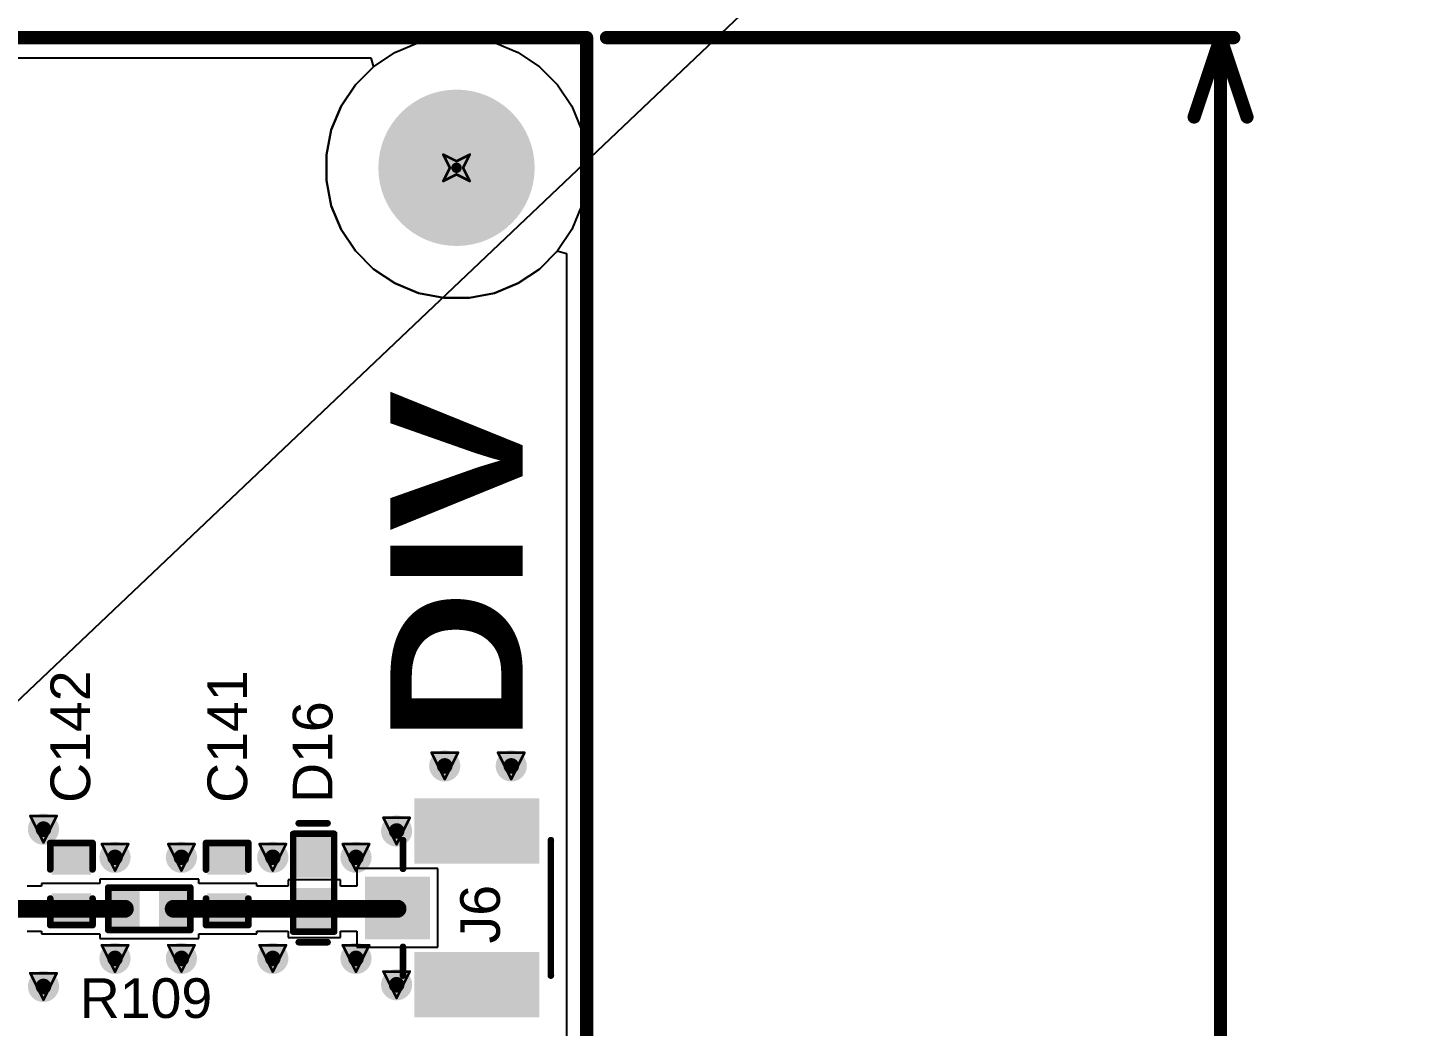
# Model space of a CAD drawing. Header units: inches. Extents: x 0 to 211, y 0 to 201.
# Drawn here: x 3.908 to 4.954, y 3.977 to 4.732 of the extents above; entities that cross this region are included whole.
import ezdxf

# ---------------------------------------------------------------- set-up
doc = ezdxf.new("R2010")
doc.units = ezdxf.units.IN
doc.header["$MEASUREMENT"] = 0
for name, color, linetype in [('Board Outline', 216, 'Continuous'), ('Bottom Layer', 5, 'Continuous'), ('Bottom Solder', 6, 'Continuous'), ('Dimension', 6, 'Continuous'), ('Drill Drawing', 1, 'Continuous'), ('Layer 1', 16, 'Continuous'), ('Layer 2', 76, 'Continuous'), ('Multi-Layer', 9, 'Continuous'), ('Pad Holes', 156, 'Continuous'), ('Top Layer', 1, 'Continuous'), ('Top Overlay', 2, 'Continuous'), ('Top Paste', 8, 'Continuous'), ('Top Solder', 216, 'Continuous'), ('Via Holes', 16, 'Continuous')]:
    doc.layers.add(name, color=color, linetype=linetype)
doc.styles.add('Arial', font='', dxfattribs={"height": 0.2})
doc.styles.add('Arial Black_Bold', font='', dxfattribs={"height": 0.2})
doc.styles.get('Arial').set_extended_font_data('Arial')
doc.styles.get('Arial Black_Bold').set_extended_font_data('Arial Black', bold=True)

# ---------------------------------------------------------------- blocks, each defined once
blk = doc.blocks.new('2_X1SON__1__60__22')
at = {"layer": 'Top Layer'}
for points in [[(-0.0315, 0.0098), (-0.0079, 0.0098), (-0.0079, -0.0098), (-0.0315, -0.0098)], [(0.0079, 0.0098), (0.0315, 0.0098), (0.0315, -0.0098), (0.0079, -0.0098)]]:
    blk.add_hatch(color=1, dxfattribs=at).paths.add_polyline_path(points)
at = {"layer": 'Top Paste'}
for points in [[(-0.0315, 0.0098), (-0.0079, 0.0098), (-0.0079, -0.0098), (-0.0315, -0.0098)], [(0.0079, 0.0098), (0.0315, 0.0098), (0.0315, -0.0098), (0.0079, -0.0098)]]:
    blk.add_hatch(color=8, dxfattribs=at).paths.add_polyline_path(points)
at = {"layer": 'Top Solder'}
for points in [[(-0.0355, 0.0138), (-0.0039, 0.0138), (-0.0039, -0.0138), (-0.0355, -0.0138)], [(0.0039, 0.0138), (0.0355, 0.0138), (0.0355, -0.0138), (0.0039, -0.0138)]]:
    blk.add_hatch(color=216, dxfattribs=at).paths.add_polyline_path(points)
at = {"layer": 'Top Overlay'}
for points in [[(-0.045, 0.0118, 0.005, 0.005, 0), (-0.045, -0.01, 0.005, 0.005, 0)], [(-0.037, 0.016, 0.005, 0.005, 0), (0.037, 0.016, 0.005, 0.005, 0)], [(-0.037, 0.016, 0.005, 0.005, 0), (-0.037, -0.015, 0.005, 0.005, 0)], [(0.037, 0.016, 0.005, 0.005, 0), (0.037, -0.015, 0.005, 0.005, 0)], [(0.045, 0.0118, 0.005, 0.005, 0), (0.045, -0.01, 0.005, 0.005, 0)], [(-0.037, -0.015, 0.005, 0.005, 0), (0.037, -0.015, 0.005, 0.005, 0)]]:
    blk.add_lwpolyline(points, format="xyseb", dxfattribs=at)
for points in [[(-0.0462, 0.0118, 0.0025, 0.0025, 1), (-0.0437, 0.0118, 0.0025, 0.0025, 1)], [(-0.0382, 0.016, 0.0025, 0.0025, 1), (-0.0357, 0.016, 0.0025, 0.0025, 1)], [(-0.0382, 0.016, 0.0025, 0.0025, 1), (-0.0357, 0.016, 0.0025, 0.0025, 1)], [(0.0357, 0.016, 0.0025, 0.0025, 1), (0.0382, 0.016, 0.0025, 0.0025, 1)], [(0.0357, 0.016, 0.0025, 0.0025, 1), (0.0382, 0.016, 0.0025, 0.0025, 1)], [(0.0437, 0.0118, 0.0025, 0.0025, 1), (0.0462, 0.0118, 0.0025, 0.0025, 1)], [(-0.0462, -0.01, 0.0025, 0.0025, 1), (-0.0437, -0.01, 0.0025, 0.0025, 1)], [(0.0437, -0.01, 0.0025, 0.0025, 1), (0.0462, -0.01, 0.0025, 0.0025, 1)], [(-0.0382, -0.015, 0.0025, 0.0025, 1), (-0.0357, -0.015, 0.0025, 0.0025, 1)], [(-0.0382, -0.015, 0.0025, 0.0025, 1), (-0.0357, -0.015, 0.0025, 0.0025, 1)], [(0.0357, -0.015, 0.0025, 0.0025, 1), (0.0382, -0.015, 0.0025, 0.0025, 1)], [(0.0357, -0.015, 0.0025, 0.0025, 1), (0.0382, -0.015, 0.0025, 0.0025, 1)]]:
    blk.add_lwpolyline(points, format="xyseb", close=True, dxfattribs=at)
blk = doc.blocks.new('EC21EFA_512_STD_54')
at = {"layer": 'Top Solder'}
blk.add_line((-0.2804, 0.3158), (197.0929, -207.7091), dxfattribs=at)
blk = doc.blocks.new('R___0402_95')
at = {"layer": 'Top Layer'}
for points in [[(-0.0275, -0.0125), (-0.0275, 0.0125), (-0.0095, 0.0125), (-0.0095, -0.0125)], [(0.0095, -0.0125), (0.0095, 0.0125), (0.0275, 0.0125), (0.0275, -0.0125)]]:
    blk.add_hatch(color=1, dxfattribs=at).paths.add_polyline_path(points)
at = {"layer": 'Top Paste'}
for points in [[(-0.0275, -0.0125), (-0.0275, 0.0125), (-0.0095, 0.0125), (-0.0095, -0.0125)], [(0.0095, -0.0125), (0.0095, 0.0125), (0.0275, 0.0125), (0.0275, -0.0125)]]:
    blk.add_hatch(color=8, dxfattribs=at).paths.add_polyline_path(points)
at = {"layer": 'Top Solder'}
for points in [[(-0.0297, -0.0147), (-0.0297, 0.0147), (-0.0073, 0.0147), (-0.0073, -0.0147)], [(0.0073, -0.0147), (0.0073, 0.0147), (0.0297, 0.0147), (0.0297, -0.0147)]]:
    blk.add_hatch(color=216, dxfattribs=at).paths.add_polyline_path(points)
at = {"layer": 'Top Overlay'}
for points in [[(-0.031, 0.016, 0.005, 0.005, 0), (-0.031, -0.016, 0.005, 0.005, 0)], [(0.031, 0.016, 0.005, 0.005, 0), (-0.031, 0.016, 0.005, 0.005, 0)], [(0.031, 0.016, 0.005, 0.005, 0), (0.031, -0.016, 0.005, 0.005, 0)], [(0.031, -0.016, 0.005, 0.005, 0), (-0.031, -0.016, 0.005, 0.005, 0)], [(0.032, -0.017, 0.000127, 0.000127, 0), (-0.032, -0.017, 0.000127, 0.000127, 0)]]:
    blk.add_lwpolyline(points, format="xyseb", dxfattribs=at)
for points in [[(-0.0323, 0.016, 0.0025, 0.0025, 1), (-0.0297, 0.016, 0.0025, 0.0025, 1)], [(-0.0323, 0.016, 0.0025, 0.0025, 1), (-0.0297, 0.016, 0.0025, 0.0025, 1)], [(0.0297, 0.016, 0.0025, 0.0025, 1), (0.0323, 0.016, 0.0025, 0.0025, 1)], [(0.0297, 0.016, 0.0025, 0.0025, 1), (0.0323, 0.016, 0.0025, 0.0025, 1)], [(-0.0323, -0.016, 0.0025, 0.0025, 1), (-0.0297, -0.016, 0.0025, 0.0025, 1)], [(-0.0323, -0.016, 0.0025, 0.0025, 1), (-0.0297, -0.016, 0.0025, 0.0025, 1)], [(-0.032, -0.017, 0.0000635, 0.0000635, 1), (-0.032, -0.017, 0.0000635, 0.0000635, 1)], [(0.0297, -0.016, 0.0025, 0.0025, 1), (0.0323, -0.016, 0.0025, 0.0025, 1)], [(0.0297, -0.016, 0.0025, 0.0025, 1), (0.0323, -0.016, 0.0025, 0.0025, 1)], [(0.032, -0.017, 0.0000635, 0.0000635, 1), (0.032, -0.017, 0.0000635, 0.0000635, 1)]]:
    blk.add_lwpolyline(points, format="xyseb", close=True, dxfattribs=at)
blk = doc.blocks.new('U_FL_R_SMT_10__226')
at = {"layer": 'Top Layer'}
for points in [[(0.0733, 0.0787), (0.0733, 0.0374), (-0.0133, 0.0374), (-0.0133, 0.0787)], [(-0.0507, 0.0197), (-0.0094, 0.0197), (-0.0094, -0.0197), (-0.0507, -0.0197)], [(0.0733, -0.0374), (0.0733, -0.0787), (-0.0133, -0.0787), (-0.0133, -0.0374)]]:
    blk.add_hatch(color=1, dxfattribs=at).paths.add_polyline_path(points)
at = {"layer": 'Top Paste'}
for points in [[(0.0733, 0.0787), (0.0733, 0.0374), (-0.0133, 0.0374), (-0.0133, 0.0787)], [(-0.0507, 0.0197), (-0.0094, 0.0197), (-0.0094, -0.0197), (-0.0507, -0.0197)], [(0.0733, -0.0374), (0.0733, -0.0787), (-0.0133, -0.0787), (-0.0133, -0.0374)]]:
    blk.add_hatch(color=8, dxfattribs=at).paths.add_polyline_path(points)
at = {"layer": 'Top Solder'}
for points in [[(0.0773, 0.0827), (0.0773, 0.0334), (-0.0173, 0.0334), (-0.0173, 0.0827)], [(-0.0547, 0.0237), (-0.0054, 0.0237), (-0.0054, -0.0237), (-0.0547, -0.0237)], [(0.0773, -0.0334), (0.0773, -0.0827), (-0.0173, -0.0827), (-0.0173, -0.0334)]]:
    blk.add_hatch(color=216, dxfattribs=at).paths.add_polyline_path(points)
at = {"layer": 'Top Overlay'}
for points in [[(-0.0259, 0.0295, 0.005, 0.005, 0), (-0.0259, 0.0512, 0.005, 0.005, 0)], [(0.0859, -0.0512, 0.005, 0.005, 0), (0.0859, 0.0512, 0.005, 0.005, 0)], [(-0.0259, -0.0512, 0.005, 0.005, 0), (-0.0259, -0.0295, 0.005, 0.005, 0)]]:
    blk.add_lwpolyline(points, format="xyseb", dxfattribs=at)
for points in [[(-0.0271, 0.0512, 0.0025, 0.0025, 1), (-0.0246, 0.0512, 0.0025, 0.0025, 1)], [(0.0847, 0.0512, 0.0025, 0.0025, 1), (0.0872, 0.0512, 0.0025, 0.0025, 1)], [(-0.0271, 0.0295, 0.0025, 0.0025, 1), (-0.0246, 0.0295, 0.0025, 0.0025, 1)], [(-0.0271, -0.0295, 0.0025, 0.0025, 1), (-0.0246, -0.0295, 0.0025, 0.0025, 1)], [(-0.0271, -0.0512, 0.0025, 0.0025, 1), (-0.0246, -0.0512, 0.0025, 0.0025, 1)], [(0.0847, -0.0512, 0.0025, 0.0025, 1), (0.0872, -0.0512, 0.0025, 0.0025, 1)]]:
    blk.add_lwpolyline(points, format="xyseb", close=True, dxfattribs=at)
blk = doc.blocks.new('C___0402_248')
at = {"layer": 'Top Layer'}
for points in [[(-0.0275, -0.0125), (-0.0275, 0.0125), (-0.0095, 0.0125), (-0.0095, -0.0125)], [(0.0095, -0.0125), (0.0095, 0.0125), (0.0275, 0.0125), (0.0275, -0.0125)]]:
    blk.add_hatch(color=1, dxfattribs=at).paths.add_polyline_path(points)
at = {"layer": 'Top Paste'}
for points in [[(-0.0275, -0.0125), (-0.0275, 0.0125), (-0.0095, 0.0125), (-0.0095, -0.0125)], [(0.0095, -0.0125), (0.0095, 0.0125), (0.0275, 0.0125), (0.0275, -0.0125)]]:
    blk.add_hatch(color=8, dxfattribs=at).paths.add_polyline_path(points)
at = {"layer": 'Top Solder'}
for points in [[(-0.0299, -0.0149), (-0.0299, 0.0149), (-0.0071, 0.0149), (-0.0071, -0.0149)], [(0.0071, -0.0149), (0.0071, 0.0149), (0.0299, 0.0149), (0.0299, -0.0149)]]:
    blk.add_hatch(color=216, dxfattribs=at).paths.add_polyline_path(points)
at = {"layer": 'Top Overlay'}
for points in [[(-0.031, 0.016, 0.005, 0.005, 0), (-0.011, 0.016, 0.005, 0.005, 0)], [(-0.031, -0.016, 0.005, 0.005, 0), (-0.031, 0.016, 0.005, 0.005, 0)], [(0.031, 0.016, 0.005, 0.005, 0), (0.011, 0.016, 0.005, 0.005, 0)], [(0.031, -0.016, 0.005, 0.005, 0), (0.031, 0.016, 0.005, 0.005, 0)], [(-0.011, -0.016, 0.005, 0.005, 0), (-0.031, -0.016, 0.005, 0.005, 0)], [(0.031, -0.016, 0.005, 0.005, 0), (0.011, -0.016, 0.005, 0.005, 0)]]:
    blk.add_lwpolyline(points, format="xyseb", dxfattribs=at)
for points in [[(-0.0323, 0.016, 0.0025, 0.0025, 1), (-0.0297, 0.016, 0.0025, 0.0025, 1)], [(-0.0323, 0.016, 0.0025, 0.0025, 1), (-0.0297, 0.016, 0.0025, 0.0025, 1)], [(-0.0123, 0.016, 0.0025, 0.0025, 1), (-0.0098, 0.016, 0.0025, 0.0025, 1)], [(0.0097, 0.016, 0.0025, 0.0025, 1), (0.0123, 0.016, 0.0025, 0.0025, 1)], [(0.0297, 0.016, 0.0025, 0.0025, 1), (0.0323, 0.016, 0.0025, 0.0025, 1)], [(0.0297, 0.016, 0.0025, 0.0025, 1), (0.0323, 0.016, 0.0025, 0.0025, 1)], [(-0.0323, -0.016, 0.0025, 0.0025, 1), (-0.0297, -0.016, 0.0025, 0.0025, 1)], [(-0.0323, -0.016, 0.0025, 0.0025, 1), (-0.0297, -0.016, 0.0025, 0.0025, 1)], [(-0.0123, -0.016, 0.0025, 0.0025, 1), (-0.0098, -0.016, 0.0025, 0.0025, 1)], [(0.0097, -0.016, 0.0025, 0.0025, 1), (0.0123, -0.016, 0.0025, 0.0025, 1)], [(0.0297, -0.016, 0.0025, 0.0025, 1), (0.0323, -0.016, 0.0025, 0.0025, 1)], [(0.0297, -0.016, 0.0025, 0.0025, 1), (0.0323, -0.016, 0.0025, 0.0025, 1)]]:
    blk.add_lwpolyline(points, format="xyseb", close=True, dxfattribs=at)
blk = doc.blocks.new('C___0402_249')
at = {"layer": 'Top Layer'}
for points in [[(-0.0275, -0.0125), (-0.0275, 0.0125), (-0.0095, 0.0125), (-0.0095, -0.0125)], [(0.0095, -0.0125), (0.0095, 0.0125), (0.0275, 0.0125), (0.0275, -0.0125)]]:
    blk.add_hatch(color=1, dxfattribs=at).paths.add_polyline_path(points)
at = {"layer": 'Top Paste'}
for points in [[(-0.0275, -0.0125), (-0.0275, 0.0125), (-0.0095, 0.0125), (-0.0095, -0.0125)], [(0.0095, -0.0125), (0.0095, 0.0125), (0.0275, 0.0125), (0.0275, -0.0125)]]:
    blk.add_hatch(color=8, dxfattribs=at).paths.add_polyline_path(points)
at = {"layer": 'Top Solder'}
for points in [[(-0.0299, -0.0149), (-0.0299, 0.0149), (-0.0071, 0.0149), (-0.0071, -0.0149)], [(0.0071, -0.0149), (0.0071, 0.0149), (0.0299, 0.0149), (0.0299, -0.0149)]]:
    blk.add_hatch(color=216, dxfattribs=at).paths.add_polyline_path(points)
at = {"layer": 'Top Overlay'}
for points in [[(-0.011, 0.016, 0.005, 0.005, 0), (-0.031, 0.016, 0.005, 0.005, 0)], [(-0.031, -0.016, 0.005, 0.005, 0), (-0.031, 0.016, 0.005, 0.005, 0)], [(0.031, 0.016, 0.005, 0.005, 0), (0.011, 0.016, 0.005, 0.005, 0)], [(0.031, -0.016, 0.005, 0.005, 0), (0.031, 0.016, 0.005, 0.005, 0)], [(-0.011, -0.016, 0.005, 0.005, 0), (-0.031, -0.016, 0.005, 0.005, 0)], [(0.031, -0.016, 0.005, 0.005, 0), (0.011, -0.016, 0.005, 0.005, 0)]]:
    blk.add_lwpolyline(points, format="xyseb", dxfattribs=at)
for points in [[(-0.0323, 0.016, 0.0025, 0.0025, 1), (-0.0297, 0.016, 0.0025, 0.0025, 1)], [(-0.0323, 0.016, 0.0025, 0.0025, 1), (-0.0297, 0.016, 0.0025, 0.0025, 1)], [(-0.0123, 0.016, 0.0025, 0.0025, 1), (-0.0097, 0.016, 0.0025, 0.0025, 1)], [(0.0097, 0.016, 0.0025, 0.0025, 1), (0.0123, 0.016, 0.0025, 0.0025, 1)], [(0.0297, 0.016, 0.0025, 0.0025, 1), (0.0323, 0.016, 0.0025, 0.0025, 1)], [(0.0297, 0.016, 0.0025, 0.0025, 1), (0.0323, 0.016, 0.0025, 0.0025, 1)], [(-0.0323, -0.016, 0.0025, 0.0025, 1), (-0.0297, -0.016, 0.0025, 0.0025, 1)], [(-0.0323, -0.016, 0.0025, 0.0025, 1), (-0.0297, -0.016, 0.0025, 0.0025, 1)], [(-0.0123, -0.016, 0.0025, 0.0025, 1), (-0.0097, -0.016, 0.0025, 0.0025, 1)], [(0.0097, -0.016, 0.0025, 0.0025, 1), (0.0123, -0.016, 0.0025, 0.0025, 1)], [(0.0297, -0.016, 0.0025, 0.0025, 1), (0.0323, -0.016, 0.0025, 0.0025, 1)], [(0.0297, -0.016, 0.0025, 0.0025, 1), (0.0323, -0.016, 0.0025, 0.0025, 1)]]:
    blk.add_lwpolyline(points, format="xyseb", close=True, dxfattribs=at)

msp = doc.modelspace()

# ---------------------------------------------------------------- hatches: boundary and pattern name
at = {"layer": 'Bottom Layer'}
h = msp.add_hatch(color=5, dxfattribs=at)
edge = h.paths.add_edge_path()
edge.add_arc((4.2234, 4.1739), 0.0118, 0, 360)
h = msp.add_hatch(color=5, dxfattribs=at)
edge = h.paths.add_edge_path()
edge.add_arc((4.2737, 4.1739), 0.0118, 0, 360)
h = msp.add_hatch(color=5, dxfattribs=at)
edge = h.paths.add_edge_path()
edge.add_arc((3.92, 4.1261), 0.0118, 0, 360)
h = msp.add_hatch(color=5, dxfattribs=at)
edge = h.paths.add_edge_path()
edge.add_arc((4.187, 4.1247), 0.0118, 0, 360)
h = msp.add_hatch(color=5, dxfattribs=at)
edge = h.paths.add_edge_path()
edge.add_arc((3.9741, 4.1048), 0.0118, 0, 360)
h = msp.add_hatch(color=5, dxfattribs=at)
edge = h.paths.add_edge_path()
edge.add_arc((4.0243, 4.1048), 0.0118, 0, 360)
h = msp.add_hatch(color=5, dxfattribs=at)
edge = h.paths.add_edge_path()
edge.add_arc((4.0934, 4.1048), 0.0118, 0, 360)
h = msp.add_hatch(color=5, dxfattribs=at)
edge = h.paths.add_edge_path()
edge.add_arc((4.1563, 4.1048), 0.0118, 0, 360)
h = msp.add_hatch(color=5, dxfattribs=at)
edge = h.paths.add_edge_path()
edge.add_arc((3.9741, 4.0284), 0.0118, 0, 360)
h = msp.add_hatch(color=5, dxfattribs=at)
edge = h.paths.add_edge_path()
edge.add_arc((4.0243, 4.0284), 0.0118, 0, 360)
h = msp.add_hatch(color=5, dxfattribs=at)
edge = h.paths.add_edge_path()
edge.add_arc((4.0934, 4.0284), 0.0118, 0, 360)
h = msp.add_hatch(color=5, dxfattribs=at)
edge = h.paths.add_edge_path()
edge.add_arc((4.1563, 4.0284), 0.0118, 0, 360)
h = msp.add_hatch(color=5, dxfattribs=at)
edge = h.paths.add_edge_path()
edge.add_arc((3.92, 4.0072), 0.0118, 0, 360)
h = msp.add_hatch(color=5, dxfattribs=at)
edge = h.paths.add_edge_path()
edge.add_arc((4.187, 4.0085), 0.0118, 0, 360)
at = {"layer": 'Bottom Solder'}
h = msp.add_hatch(color=6, dxfattribs=at)
edge = h.paths.add_edge_path()
edge.add_arc((4.2323, 4.626), 0.004, 0, 360)
at = {"layer": 'Layer 1'}
h = msp.add_hatch(color=16, dxfattribs=at)
edge = h.paths.add_edge_path()
edge.add_arc((4.2234, 4.1739), 0.0118, 0, 360)
h = msp.add_hatch(color=16, dxfattribs=at)
edge = h.paths.add_edge_path()
edge.add_arc((4.2737, 4.1739), 0.0118, 0, 360)
h = msp.add_hatch(color=16, dxfattribs=at)
edge = h.paths.add_edge_path()
edge.add_arc((3.92, 4.1261), 0.0118, 0, 360)
h = msp.add_hatch(color=16, dxfattribs=at)
edge = h.paths.add_edge_path()
edge.add_arc((4.187, 4.1247), 0.0118, 0, 360)
h = msp.add_hatch(color=16, dxfattribs=at)
edge = h.paths.add_edge_path()
edge.add_arc((3.9741, 4.1048), 0.0118, 0, 360)
h = msp.add_hatch(color=16, dxfattribs=at)
edge = h.paths.add_edge_path()
edge.add_arc((4.0243, 4.1048), 0.0118, 0, 360)
h = msp.add_hatch(color=16, dxfattribs=at)
edge = h.paths.add_edge_path()
edge.add_arc((4.0934, 4.1048), 0.0118, 0, 360)
h = msp.add_hatch(color=16, dxfattribs=at)
edge = h.paths.add_edge_path()
edge.add_arc((4.1563, 4.1048), 0.0118, 0, 360)
h = msp.add_hatch(color=16, dxfattribs=at)
edge = h.paths.add_edge_path()
edge.add_arc((3.9741, 4.0284), 0.0118, 0, 360)
h = msp.add_hatch(color=16, dxfattribs=at)
edge = h.paths.add_edge_path()
edge.add_arc((4.0243, 4.0284), 0.0118, 0, 360)
h = msp.add_hatch(color=16, dxfattribs=at)
edge = h.paths.add_edge_path()
edge.add_arc((4.0934, 4.0284), 0.0118, 0, 360)
h = msp.add_hatch(color=16, dxfattribs=at)
edge = h.paths.add_edge_path()
edge.add_arc((4.1563, 4.0284), 0.0118, 0, 360)
h = msp.add_hatch(color=16, dxfattribs=at)
edge = h.paths.add_edge_path()
edge.add_arc((3.92, 4.0072), 0.0118, 0, 360)
h = msp.add_hatch(color=16, dxfattribs=at)
edge = h.paths.add_edge_path()
edge.add_arc((4.187, 4.0085), 0.0118, 0, 360)
at = {"layer": 'Layer 2'}
h = msp.add_hatch(color=76, dxfattribs=at)
edge = h.paths.add_edge_path()
edge.add_arc((4.2234, 4.1739), 0.0118, 0, 360)
h = msp.add_hatch(color=76, dxfattribs=at)
edge = h.paths.add_edge_path()
edge.add_arc((4.2737, 4.1739), 0.0118, 0, 360)
h = msp.add_hatch(color=76, dxfattribs=at)
edge = h.paths.add_edge_path()
edge.add_arc((3.92, 4.1261), 0.0118, 0, 360)
h = msp.add_hatch(color=76, dxfattribs=at)
edge = h.paths.add_edge_path()
edge.add_arc((4.187, 4.1247), 0.0118, 0, 360)
h = msp.add_hatch(color=76, dxfattribs=at)
edge = h.paths.add_edge_path()
edge.add_arc((3.9741, 4.1048), 0.0118, 0, 360)
h = msp.add_hatch(color=76, dxfattribs=at)
edge = h.paths.add_edge_path()
edge.add_arc((4.0243, 4.1048), 0.0118, 0, 360)
h = msp.add_hatch(color=76, dxfattribs=at)
edge = h.paths.add_edge_path()
edge.add_arc((4.0934, 4.1048), 0.0118, 0, 360)
h = msp.add_hatch(color=76, dxfattribs=at)
edge = h.paths.add_edge_path()
edge.add_arc((4.1563, 4.1048), 0.0118, 0, 360)
h = msp.add_hatch(color=76, dxfattribs=at)
edge = h.paths.add_edge_path()
edge.add_arc((3.9741, 4.0284), 0.0118, 0, 360)
h = msp.add_hatch(color=76, dxfattribs=at)
edge = h.paths.add_edge_path()
edge.add_arc((4.0243, 4.0284), 0.0118, 0, 360)
h = msp.add_hatch(color=76, dxfattribs=at)
edge = h.paths.add_edge_path()
edge.add_arc((4.0934, 4.0284), 0.0118, 0, 360)
h = msp.add_hatch(color=76, dxfattribs=at)
edge = h.paths.add_edge_path()
edge.add_arc((4.1563, 4.0284), 0.0118, 0, 360)
h = msp.add_hatch(color=76, dxfattribs=at)
edge = h.paths.add_edge_path()
edge.add_arc((3.92, 4.0072), 0.0118, 0, 360)
h = msp.add_hatch(color=76, dxfattribs=at)
edge = h.paths.add_edge_path()
edge.add_arc((4.187, 4.0085), 0.0118, 0, 360)
at = {"layer": 'Pad Holes'}
h = msp.add_hatch(color=7, dxfattribs=at)
edge = h.paths.add_edge_path()
edge.add_arc((4.2323, 4.626), 0.0591, 0, 360)
at = {"layer": 'Top Layer'}
h = msp.add_hatch(color=1, dxfattribs=at)
edge = h.paths.add_edge_path()
edge.add_arc((4.2234, 4.1739), 0.0118, 0, 360)
h = msp.add_hatch(color=1, dxfattribs=at)
edge = h.paths.add_edge_path()
edge.add_arc((4.2737, 4.1739), 0.0118, 0, 360)
h = msp.add_hatch(color=1, dxfattribs=at)
edge = h.paths.add_edge_path()
edge.add_arc((3.92, 4.1261), 0.0118, 0, 360)
h = msp.add_hatch(color=1, dxfattribs=at)
edge = h.paths.add_edge_path()
edge.add_arc((4.187, 4.1247), 0.0118, 0, 360)
h = msp.add_hatch(color=1, dxfattribs=at)
edge = h.paths.add_edge_path()
edge.add_arc((3.9741, 4.1048), 0.0118, 0, 360)
h = msp.add_hatch(color=1, dxfattribs=at)
edge = h.paths.add_edge_path()
edge.add_arc((4.0243, 4.1048), 0.0118, 0, 360)
h = msp.add_hatch(color=1, dxfattribs=at)
edge = h.paths.add_edge_path()
edge.add_arc((4.0934, 4.1048), 0.0118, 0, 360)
h = msp.add_hatch(color=1, dxfattribs=at)
edge = h.paths.add_edge_path()
edge.add_arc((4.1563, 4.1048), 0.0118, 0, 360)
h = msp.add_hatch(color=1, dxfattribs=at)
edge = h.paths.add_edge_path()
edge.add_arc((3.9741, 4.0284), 0.0118, 0, 360)
h = msp.add_hatch(color=1, dxfattribs=at)
edge = h.paths.add_edge_path()
edge.add_arc((4.0243, 4.0284), 0.0118, 0, 360)
h = msp.add_hatch(color=1, dxfattribs=at)
edge = h.paths.add_edge_path()
edge.add_arc((4.0934, 4.0284), 0.0118, 0, 360)
h = msp.add_hatch(color=1, dxfattribs=at)
edge = h.paths.add_edge_path()
edge.add_arc((4.1563, 4.0284), 0.0118, 0, 360)
h = msp.add_hatch(color=1, dxfattribs=at)
edge = h.paths.add_edge_path()
edge.add_arc((3.92, 4.0072), 0.0118, 0, 360)
h = msp.add_hatch(color=1, dxfattribs=at)
edge = h.paths.add_edge_path()
edge.add_arc((4.187, 4.0085), 0.0118, 0, 360)
at = {"layer": 'Top Solder'}
h = msp.add_hatch(color=216, dxfattribs=at)
edge = h.paths.add_edge_path()
edge.add_arc((4.2323, 4.626), 0.004, 0, 360)
at = {"layer": 'Via Holes'}
h = msp.add_hatch(color=7, dxfattribs=at)
edge = h.paths.add_edge_path()
edge.add_arc((4.2234, 4.1739), 0.00591, 0, 360)
h = msp.add_hatch(color=7, dxfattribs=at)
edge = h.paths.add_edge_path()
edge.add_arc((4.2737, 4.1739), 0.00591, 0, 360)
h = msp.add_hatch(color=7, dxfattribs=at)
edge = h.paths.add_edge_path()
edge.add_arc((3.92, 4.1261), 0.00591, 0, 360)
h = msp.add_hatch(color=7, dxfattribs=at)
edge = h.paths.add_edge_path()
edge.add_arc((4.187, 4.1247), 0.00591, 0, 360)
h = msp.add_hatch(color=7, dxfattribs=at)
edge = h.paths.add_edge_path()
edge.add_arc((3.9741, 4.1048), 0.00591, 0, 360)
h = msp.add_hatch(color=7, dxfattribs=at)
edge = h.paths.add_edge_path()
edge.add_arc((4.0243, 4.1048), 0.00591, 0, 360)
h = msp.add_hatch(color=7, dxfattribs=at)
edge = h.paths.add_edge_path()
edge.add_arc((4.0934, 4.1048), 0.00591, 0, 360)
h = msp.add_hatch(color=7, dxfattribs=at)
edge = h.paths.add_edge_path()
edge.add_arc((4.1563, 4.1048), 0.00591, 0, 360)
h = msp.add_hatch(color=7, dxfattribs=at)
edge = h.paths.add_edge_path()
edge.add_arc((3.9741, 4.0284), 0.00591, 0, 360)
h = msp.add_hatch(color=7, dxfattribs=at)
edge = h.paths.add_edge_path()
edge.add_arc((4.0243, 4.0284), 0.00591, 0, 360)
h = msp.add_hatch(color=7, dxfattribs=at)
edge = h.paths.add_edge_path()
edge.add_arc((4.0934, 4.0284), 0.00591, 0, 360)
h = msp.add_hatch(color=7, dxfattribs=at)
edge = h.paths.add_edge_path()
edge.add_arc((4.1563, 4.0284), 0.00591, 0, 360)
h = msp.add_hatch(color=7, dxfattribs=at)
edge = h.paths.add_edge_path()
edge.add_arc((3.92, 4.0072), 0.00591, 0, 360)
h = msp.add_hatch(color=7, dxfattribs=at)
edge = h.paths.add_edge_path()
edge.add_arc((4.187, 4.0085), 0.00591, 0, 360)

# ---------------------------------------------------------------- linework, layer by layer
at = {"layer": 'Board Outline'}
for points in [[(0, 4.7244, 0.01, 0.01, 0), (4.3307, 4.7244, 0.01, 0.01, 0)], [(4.3307, 0, 0.01, 0.01, 0), (4.3307, 4.7244, 0.01, 0.01, 0)]]:
    msp.add_lwpolyline(points, format="xyseb", dxfattribs=at)
msp.add_lwpolyline([(4.3282, 4.7244, 0.005, 0.005, 1), (4.3332, 4.7244, 0.005, 0.005, 1)], format="xyseb", close=True, dxfattribs=at)
msp.add_lwpolyline([(4.3282, 4.7244, 0.005, 0.005, 1), (4.3332, 4.7244, 0.005, 0.005, 1)], format="xyseb", close=True, dxfattribs=at)
at = {"layer": 'Bottom Layer'}
for p, q in [((1.9468, 4.7091), (4.1675, 4.7091)), ((4.1675, 4.7091), (4.1691, 4.7039)), ((4.1692, 4.7021), (4.1558, 4.6887)), ((4.1691, 4.7039), (4.1692, 4.7021)), ((4.1558, 4.6887), (4.1451, 4.6726)), ((4.1451, 4.6726), (4.1376, 4.6547)), ((4.1376, 4.6547), (4.1339, 4.6357)), ((4.1339, 4.6357), (4.1339, 4.6163)), ((4.1339, 4.6163), (4.1376, 4.5973)), ((4.1376, 4.5973), (4.1451, 4.5794)), ((4.1451, 4.5794), (4.1558, 4.5632)), ((4.1558, 4.5632), (4.1695, 4.5495)), ((4.295, 4.5495), (4.3084, 4.5629)), ((4.3084, 4.5629), (4.3101, 4.5628)), ((4.3101, 4.5628), (4.3154, 4.5612)), ((4.3154, 4.5612), (4.3154, 0.1632)), ((4.1695, 4.5495), (4.1857, 4.5388)), ((4.2789, 4.5388), (4.295, 4.5495)), ((4.1857, 4.5388), (4.2036, 4.5313)), ((4.2036, 4.5313), (4.2226, 4.5276)), ((4.242, 4.5276), (4.261, 4.5313)), ((4.261, 4.5313), (4.2789, 4.5388)), ((4.2226, 4.5276), (4.242, 4.5276))]:
    msp.add_line(p, q, dxfattribs=at)
at = {"layer": 'Dimension'}
for points in [[(4.3457, 4.7244, 0.01, 0.01, 0), (4.82, 4.7244, 0.01, 0.01, 0)], [(4.79, 4.6644, 0.01, 0.01, 0), (4.81, 4.7244, 0.01, 0.01, 0)], [(4.81, 4.7244, 0.01, 0.01, 0), (4.83, 4.6644, 0.01, 0.01, 0)], [(4.81, 2.8021, 0.01, 0.01, 0), (4.81, 4.7244, 0.01, 0.01, 0)]]:
    msp.add_lwpolyline(points, format="xyseb", dxfattribs=at)
for points in [[(4.3432, 4.7244, 0.005, 0.005, 1), (4.3482, 4.7244, 0.005, 0.005, 1)], [(4.8075, 4.7244, 0.005, 0.005, 1), (4.8125, 4.7244, 0.005, 0.005, 1)], [(4.8075, 4.7244, 0.005, 0.005, 1), (4.8125, 4.7244, 0.005, 0.005, 1)], [(4.8075, 4.7244, 0.005, 0.005, 1), (4.8125, 4.7244, 0.005, 0.005, 1)], [(4.8175, 4.7244, 0.005, 0.005, 1), (4.8225, 4.7244, 0.005, 0.005, 1)], [(4.7875, 4.6644, 0.005, 0.005, 1), (4.7925, 4.6644, 0.005, 0.005, 1)], [(4.8275, 4.6644, 0.005, 0.005, 1), (4.8325, 4.6644, 0.005, 0.005, 1)]]:
    msp.add_lwpolyline(points, format="xyseb", close=True, dxfattribs=at)
at = {"layer": 'Drill Drawing'}
for points in [[(4.2223, 4.636, 0.002, 0.002, 0), (4.2323, 4.631, 0.002, 0.002, 0)], [(4.2223, 4.636, 0.002, 0.002, 0), (4.2273, 4.626, 0.002, 0.002, 0)], [(4.2323, 4.631, 0.002, 0.002, 0), (4.2423, 4.636, 0.002, 0.002, 0)], [(4.2373, 4.626, 0.002, 0.002, 0), (4.2423, 4.636, 0.002, 0.002, 0)], [(4.2223, 4.616, 0.002, 0.002, 0), (4.2273, 4.626, 0.002, 0.002, 0)], [(4.2373, 4.626, 0.002, 0.002, 0), (4.2423, 4.616, 0.002, 0.002, 0)], [(4.2223, 4.616, 0.002, 0.002, 0), (4.2323, 4.621, 0.002, 0.002, 0)], [(4.2323, 4.621, 0.002, 0.002, 0), (4.2423, 4.616, 0.002, 0.002, 0)], [(4.2134, 4.1839, 0.002, 0.002, 0), (4.2334, 4.1839, 0.002, 0.002, 0)], [(4.2134, 4.1839, 0.002, 0.002, 0), (4.2234, 4.1639, 0.002, 0.002, 0)], [(4.2234, 4.1639, 0.002, 0.002, 0), (4.2334, 4.1839, 0.002, 0.002, 0)], [(4.2637, 4.1839, 0.002, 0.002, 0), (4.2837, 4.1839, 0.002, 0.002, 0)], [(4.2637, 4.1839, 0.002, 0.002, 0), (4.2737, 4.1639, 0.002, 0.002, 0)], [(4.2737, 4.1639, 0.002, 0.002, 0), (4.2837, 4.1839, 0.002, 0.002, 0)], [(3.91, 4.1361, 0.002, 0.002, 0), (3.93, 4.1361, 0.002, 0.002, 0)], [(3.91, 4.1361, 0.002, 0.002, 0), (3.92, 4.1161, 0.002, 0.002, 0)], [(3.92, 4.1161, 0.002, 0.002, 0), (3.93, 4.1361, 0.002, 0.002, 0)], [(4.177, 4.1347, 0.002, 0.002, 0), (4.197, 4.1347, 0.002, 0.002, 0)], [(4.177, 4.1347, 0.002, 0.002, 0), (4.187, 4.1147, 0.002, 0.002, 0)], [(4.187, 4.1147, 0.002, 0.002, 0), (4.197, 4.1347, 0.002, 0.002, 0)], [(3.9641, 4.1148, 0.002, 0.002, 0), (3.9841, 4.1148, 0.002, 0.002, 0)], [(3.9641, 4.1148, 0.002, 0.002, 0), (3.9741, 4.0948, 0.002, 0.002, 0)], [(3.9741, 4.0948, 0.002, 0.002, 0), (3.9841, 4.1148, 0.002, 0.002, 0)], [(4.0143, 4.1148, 0.002, 0.002, 0), (4.0343, 4.1148, 0.002, 0.002, 0)], [(4.0143, 4.1148, 0.002, 0.002, 0), (4.0243, 4.0948, 0.002, 0.002, 0)], [(4.0243, 4.0948, 0.002, 0.002, 0), (4.0343, 4.1148, 0.002, 0.002, 0)], [(4.0834, 4.1148, 0.002, 0.002, 0), (4.1034, 4.1148, 0.002, 0.002, 0)], [(4.0834, 4.1148, 0.002, 0.002, 0), (4.0934, 4.0948, 0.002, 0.002, 0)], [(4.0934, 4.0948, 0.002, 0.002, 0), (4.1034, 4.1148, 0.002, 0.002, 0)], [(4.1463, 4.1148, 0.002, 0.002, 0), (4.1663, 4.1148, 0.002, 0.002, 0)], [(4.1463, 4.1148, 0.002, 0.002, 0), (4.1563, 4.0948, 0.002, 0.002, 0)], [(4.1563, 4.0948, 0.002, 0.002, 0), (4.1663, 4.1148, 0.002, 0.002, 0)], [(3.9641, 4.0384, 0.002, 0.002, 0), (3.9841, 4.0384, 0.002, 0.002, 0)], [(3.9641, 4.0384, 0.002, 0.002, 0), (3.9741, 4.0184, 0.002, 0.002, 0)], [(3.9741, 4.0184, 0.002, 0.002, 0), (3.9841, 4.0384, 0.002, 0.002, 0)], [(4.0143, 4.0384, 0.002, 0.002, 0), (4.0343, 4.0384, 0.002, 0.002, 0)], [(4.0143, 4.0384, 0.002, 0.002, 0), (4.0243, 4.0184, 0.002, 0.002, 0)], [(4.0243, 4.0184, 0.002, 0.002, 0), (4.0343, 4.0384, 0.002, 0.002, 0)], [(4.0834, 4.0384, 0.002, 0.002, 0), (4.1034, 4.0384, 0.002, 0.002, 0)], [(4.0834, 4.0384, 0.002, 0.002, 0), (4.0934, 4.0184, 0.002, 0.002, 0)], [(4.0934, 4.0184, 0.002, 0.002, 0), (4.1034, 4.0384, 0.002, 0.002, 0)], [(4.1463, 4.0384, 0.002, 0.002, 0), (4.1663, 4.0384, 0.002, 0.002, 0)], [(4.1463, 4.0384, 0.002, 0.002, 0), (4.1563, 4.0184, 0.002, 0.002, 0)], [(4.1563, 4.0184, 0.002, 0.002, 0), (4.1663, 4.0384, 0.002, 0.002, 0)], [(3.91, 4.0172, 0.002, 0.002, 0), (3.93, 4.0172, 0.002, 0.002, 0)], [(3.91, 4.0172, 0.002, 0.002, 0), (3.92, 3.9972, 0.002, 0.002, 0)], [(3.92, 3.9972, 0.002, 0.002, 0), (3.93, 4.0172, 0.002, 0.002, 0)], [(4.177, 4.0185, 0.002, 0.002, 0), (4.197, 4.0185, 0.002, 0.002, 0)], [(4.177, 4.0185, 0.002, 0.002, 0), (4.187, 3.9985, 0.002, 0.002, 0)], [(4.187, 3.9985, 0.002, 0.002, 0), (4.197, 4.0185, 0.002, 0.002, 0)]]:
    msp.add_lwpolyline(points, format="xyseb", dxfattribs=at)
for points in [[(4.2218, 4.636, 0.001, 0.001, 1), (4.2228, 4.636, 0.001, 0.001, 1)], [(4.2218, 4.636, 0.001, 0.001, 1), (4.2228, 4.636, 0.001, 0.001, 1)], [(4.2418, 4.636, 0.001, 0.001, 1), (4.2428, 4.636, 0.001, 0.001, 1)], [(4.2418, 4.636, 0.001, 0.001, 1), (4.2428, 4.636, 0.001, 0.001, 1)], [(4.2268, 4.626, 0.001, 0.001, 1), (4.2278, 4.626, 0.001, 0.001, 1)], [(4.2268, 4.626, 0.001, 0.001, 1), (4.2278, 4.626, 0.001, 0.001, 1)], [(4.2318, 4.631, 0.001, 0.001, 1), (4.2328, 4.631, 0.001, 0.001, 1)], [(4.2318, 4.631, 0.001, 0.001, 1), (4.2328, 4.631, 0.001, 0.001, 1)], [(4.2368, 4.626, 0.001, 0.001, 1), (4.2378, 4.626, 0.001, 0.001, 1)], [(4.2368, 4.626, 0.001, 0.001, 1), (4.2378, 4.626, 0.001, 0.001, 1)], [(4.2218, 4.616, 0.001, 0.001, 1), (4.2228, 4.616, 0.001, 0.001, 1)], [(4.2218, 4.616, 0.001, 0.001, 1), (4.2228, 4.616, 0.001, 0.001, 1)], [(4.2318, 4.621, 0.001, 0.001, 1), (4.2328, 4.621, 0.001, 0.001, 1)], [(4.2318, 4.621, 0.001, 0.001, 1), (4.2328, 4.621, 0.001, 0.001, 1)], [(4.2418, 4.616, 0.001, 0.001, 1), (4.2428, 4.616, 0.001, 0.001, 1)], [(4.2418, 4.616, 0.001, 0.001, 1), (4.2428, 4.616, 0.001, 0.001, 1)], [(4.2129, 4.1839, 0.001, 0.001, 1), (4.2139, 4.1839, 0.001, 0.001, 1)], [(4.2129, 4.1839, 0.001, 0.001, 1), (4.2139, 4.1839, 0.001, 0.001, 1)], [(4.2329, 4.1839, 0.001, 0.001, 1), (4.2339, 4.1839, 0.001, 0.001, 1)], [(4.2329, 4.1839, 0.001, 0.001, 1), (4.2339, 4.1839, 0.001, 0.001, 1)], [(4.2632, 4.1839, 0.001, 0.001, 1), (4.2642, 4.1839, 0.001, 0.001, 1)], [(4.2632, 4.1839, 0.001, 0.001, 1), (4.2642, 4.1839, 0.001, 0.001, 1)], [(4.2832, 4.1839, 0.001, 0.001, 1), (4.2842, 4.1839, 0.001, 0.001, 1)], [(4.2832, 4.1839, 0.001, 0.001, 1), (4.2842, 4.1839, 0.001, 0.001, 1)], [(4.2229, 4.1639, 0.001, 0.001, 1), (4.2239, 4.1639, 0.001, 0.001, 1)], [(4.2229, 4.1639, 0.001, 0.001, 1), (4.2239, 4.1639, 0.001, 0.001, 1)], [(4.2732, 4.1639, 0.001, 0.001, 1), (4.2742, 4.1639, 0.001, 0.001, 1)], [(4.2732, 4.1639, 0.001, 0.001, 1), (4.2742, 4.1639, 0.001, 0.001, 1)], [(3.9095, 4.1361, 0.001, 0.001, 1), (3.9105, 4.1361, 0.001, 0.001, 1)], [(3.9095, 4.1361, 0.001, 0.001, 1), (3.9105, 4.1361, 0.001, 0.001, 1)], [(3.9295, 4.1361, 0.001, 0.001, 1), (3.9305, 4.1361, 0.001, 0.001, 1)], [(3.9295, 4.1361, 0.001, 0.001, 1), (3.9305, 4.1361, 0.001, 0.001, 1)], [(4.1765, 4.1347, 0.001, 0.001, 1), (4.1775, 4.1347, 0.001, 0.001, 1)], [(4.1765, 4.1347, 0.001, 0.001, 1), (4.1775, 4.1347, 0.001, 0.001, 1)], [(4.1965, 4.1347, 0.001, 0.001, 1), (4.1975, 4.1347, 0.001, 0.001, 1)], [(4.1965, 4.1347, 0.001, 0.001, 1), (4.1975, 4.1347, 0.001, 0.001, 1)], [(3.9195, 4.1161, 0.001, 0.001, 1), (3.9205, 4.1161, 0.001, 0.001, 1)], [(3.9195, 4.1161, 0.001, 0.001, 1), (3.9205, 4.1161, 0.001, 0.001, 1)], [(3.9636, 4.1148, 0.001, 0.001, 1), (3.9646, 4.1148, 0.001, 0.001, 1)], [(3.9636, 4.1148, 0.001, 0.001, 1), (3.9646, 4.1148, 0.001, 0.001, 1)], [(3.9836, 4.1148, 0.001, 0.001, 1), (3.9846, 4.1148, 0.001, 0.001, 1)], [(3.9836, 4.1148, 0.001, 0.001, 1), (3.9846, 4.1148, 0.001, 0.001, 1)], [(4.0138, 4.1148, 0.001, 0.001, 1), (4.0148, 4.1148, 0.001, 0.001, 1)], [(4.0138, 4.1148, 0.001, 0.001, 1), (4.0148, 4.1148, 0.001, 0.001, 1)], [(4.0338, 4.1148, 0.001, 0.001, 1), (4.0348, 4.1148, 0.001, 0.001, 1)], [(4.0338, 4.1148, 0.001, 0.001, 1), (4.0348, 4.1148, 0.001, 0.001, 1)], [(4.0829, 4.1148, 0.001, 0.001, 1), (4.0839, 4.1148, 0.001, 0.001, 1)], [(4.0829, 4.1148, 0.001, 0.001, 1), (4.0839, 4.1148, 0.001, 0.001, 1)], [(4.1029, 4.1148, 0.001, 0.001, 1), (4.1039, 4.1148, 0.001, 0.001, 1)], [(4.1029, 4.1148, 0.001, 0.001, 1), (4.1039, 4.1148, 0.001, 0.001, 1)], [(4.1458, 4.1148, 0.001, 0.001, 1), (4.1468, 4.1148, 0.001, 0.001, 1)], [(4.1458, 4.1148, 0.001, 0.001, 1), (4.1468, 4.1148, 0.001, 0.001, 1)], [(4.1658, 4.1148, 0.001, 0.001, 1), (4.1668, 4.1148, 0.001, 0.001, 1)], [(4.1658, 4.1148, 0.001, 0.001, 1), (4.1668, 4.1148, 0.001, 0.001, 1)], [(4.1865, 4.1147, 0.001, 0.001, 1), (4.1875, 4.1147, 0.001, 0.001, 1)], [(4.1865, 4.1147, 0.001, 0.001, 1), (4.1875, 4.1147, 0.001, 0.001, 1)], [(3.9736, 4.0948, 0.001, 0.001, 1), (3.9746, 4.0948, 0.001, 0.001, 1)], [(3.9736, 4.0948, 0.001, 0.001, 1), (3.9746, 4.0948, 0.001, 0.001, 1)], [(4.0238, 4.0948, 0.001, 0.001, 1), (4.0248, 4.0948, 0.001, 0.001, 1)], [(4.0238, 4.0948, 0.001, 0.001, 1), (4.0248, 4.0948, 0.001, 0.001, 1)], [(4.0929, 4.0948, 0.001, 0.001, 1), (4.0939, 4.0948, 0.001, 0.001, 1)], [(4.0929, 4.0948, 0.001, 0.001, 1), (4.0939, 4.0948, 0.001, 0.001, 1)], [(4.1558, 4.0948, 0.001, 0.001, 1), (4.1568, 4.0948, 0.001, 0.001, 1)], [(4.1558, 4.0948, 0.001, 0.001, 1), (4.1568, 4.0948, 0.001, 0.001, 1)], [(3.9636, 4.0384, 0.001, 0.001, 1), (3.9646, 4.0384, 0.001, 0.001, 1)], [(3.9636, 4.0384, 0.001, 0.001, 1), (3.9646, 4.0384, 0.001, 0.001, 1)], [(3.9836, 4.0384, 0.001, 0.001, 1), (3.9846, 4.0384, 0.001, 0.001, 1)], [(3.9836, 4.0384, 0.001, 0.001, 1), (3.9846, 4.0384, 0.001, 0.001, 1)], [(4.0138, 4.0384, 0.001, 0.001, 1), (4.0148, 4.0384, 0.001, 0.001, 1)], [(4.0138, 4.0384, 0.001, 0.001, 1), (4.0148, 4.0384, 0.001, 0.001, 1)], [(4.0338, 4.0384, 0.001, 0.001, 1), (4.0348, 4.0384, 0.001, 0.001, 1)], [(4.0338, 4.0384, 0.001, 0.001, 1), (4.0348, 4.0384, 0.001, 0.001, 1)], [(4.0829, 4.0384, 0.001, 0.001, 1), (4.0839, 4.0384, 0.001, 0.001, 1)], [(4.0829, 4.0384, 0.001, 0.001, 1), (4.0839, 4.0384, 0.001, 0.001, 1)], [(4.1029, 4.0384, 0.001, 0.001, 1), (4.1039, 4.0384, 0.001, 0.001, 1)], [(4.1029, 4.0384, 0.001, 0.001, 1), (4.1039, 4.0384, 0.001, 0.001, 1)], [(4.1458, 4.0384, 0.001, 0.001, 1), (4.1468, 4.0384, 0.001, 0.001, 1)], [(4.1458, 4.0384, 0.001, 0.001, 1), (4.1468, 4.0384, 0.001, 0.001, 1)], [(4.1658, 4.0384, 0.001, 0.001, 1), (4.1668, 4.0384, 0.001, 0.001, 1)], [(4.1658, 4.0384, 0.001, 0.001, 1), (4.1668, 4.0384, 0.001, 0.001, 1)], [(3.9095, 4.0172, 0.001, 0.001, 1), (3.9105, 4.0172, 0.001, 0.001, 1)], [(3.9095, 4.0172, 0.001, 0.001, 1), (3.9105, 4.0172, 0.001, 0.001, 1)], [(3.9295, 4.0172, 0.001, 0.001, 1), (3.9305, 4.0172, 0.001, 0.001, 1)], [(3.9295, 4.0172, 0.001, 0.001, 1), (3.9305, 4.0172, 0.001, 0.001, 1)], [(3.9736, 4.0184, 0.001, 0.001, 1), (3.9746, 4.0184, 0.001, 0.001, 1)], [(3.9736, 4.0184, 0.001, 0.001, 1), (3.9746, 4.0184, 0.001, 0.001, 1)], [(4.0238, 4.0184, 0.001, 0.001, 1), (4.0248, 4.0184, 0.001, 0.001, 1)], [(4.0238, 4.0184, 0.001, 0.001, 1), (4.0248, 4.0184, 0.001, 0.001, 1)], [(4.0929, 4.0184, 0.001, 0.001, 1), (4.0939, 4.0184, 0.001, 0.001, 1)], [(4.0929, 4.0184, 0.001, 0.001, 1), (4.0939, 4.0184, 0.001, 0.001, 1)], [(4.1558, 4.0184, 0.001, 0.001, 1), (4.1568, 4.0184, 0.001, 0.001, 1)], [(4.1558, 4.0184, 0.001, 0.001, 1), (4.1568, 4.0184, 0.001, 0.001, 1)], [(4.1765, 4.0185, 0.001, 0.001, 1), (4.1775, 4.0185, 0.001, 0.001, 1)], [(4.1765, 4.0185, 0.001, 0.001, 1), (4.1775, 4.0185, 0.001, 0.001, 1)], [(4.1965, 4.0185, 0.001, 0.001, 1), (4.1975, 4.0185, 0.001, 0.001, 1)], [(4.1965, 4.0185, 0.001, 0.001, 1), (4.1975, 4.0185, 0.001, 0.001, 1)], [(3.9195, 3.9972, 0.001, 0.001, 1), (3.9205, 3.9972, 0.001, 0.001, 1)], [(3.9195, 3.9972, 0.001, 0.001, 1), (3.9205, 3.9972, 0.001, 0.001, 1)], [(4.1865, 3.9985, 0.001, 0.001, 1), (4.1875, 3.9985, 0.001, 0.001, 1)], [(4.1865, 3.9985, 0.001, 0.001, 1), (4.1875, 3.9985, 0.001, 0.001, 1)]]:
    msp.add_lwpolyline(points, format="xyseb", close=True, dxfattribs=at)
at = {"layer": 'Layer 1'}
for p, q in [((0.1632, 4.7091), (4.1675, 4.7091)), ((4.1675, 4.7091), (4.1691, 4.7039)), ((4.1692, 4.7021), (4.1558, 4.6887)), ((4.1691, 4.7039), (4.1692, 4.7021)), ((4.1558, 4.6887), (4.1451, 4.6726)), ((4.1451, 4.6726), (4.1376, 4.6547)), ((4.1376, 4.6547), (4.1339, 4.6357)), ((4.1339, 4.6357), (4.1339, 4.6163)), ((4.1339, 4.6163), (4.1376, 4.5973)), ((4.1376, 4.5973), (4.1451, 4.5794)), ((4.1451, 4.5794), (4.1558, 4.5632)), ((4.1558, 4.5632), (4.1695, 4.5495)), ((4.295, 4.5495), (4.3084, 4.5629)), ((4.3084, 4.5629), (4.3101, 4.5628)), ((4.3101, 4.5628), (4.3154, 4.5612)), ((4.3154, 4.5612), (4.3154, 0.1632)), ((4.1695, 4.5495), (4.1857, 4.5388)), ((4.2789, 4.5388), (4.295, 4.5495)), ((4.1857, 4.5388), (4.2036, 4.5313)), ((4.2036, 4.5313), (4.2226, 4.5276)), ((4.242, 4.5276), (4.261, 4.5313)), ((4.261, 4.5313), (4.2789, 4.5388)), ((4.2226, 4.5276), (4.242, 4.5276))]:
    msp.add_line(p, q, dxfattribs=at)
at = {"layer": 'Layer 2'}
for p, q in [((2.822, 4.7091), (4.1675, 4.7091)), ((4.1675, 4.7091), (4.1691, 4.7039)), ((4.1692, 4.7021), (4.1558, 4.6887)), ((4.1691, 4.7039), (4.1692, 4.7021)), ((4.1558, 4.6887), (4.1451, 4.6726)), ((4.1451, 4.6726), (4.1376, 4.6547)), ((4.1376, 4.6547), (4.1339, 4.6357)), ((4.1339, 4.6357), (4.1339, 4.6163)), ((4.1339, 4.6163), (4.1376, 4.5973)), ((4.1376, 4.5973), (4.1451, 4.5794)), ((4.1451, 4.5794), (4.1558, 4.5632)), ((4.1558, 4.5632), (4.1695, 4.5495)), ((4.295, 4.5495), (4.3084, 4.5629)), ((4.3084, 4.5629), (4.3101, 4.5628)), ((4.3101, 4.5628), (4.3154, 4.5612)), ((4.3154, 4.5612), (4.3154, 2.7242)), ((4.1695, 4.5495), (4.1857, 4.5388)), ((4.2789, 4.5388), (4.295, 4.5495)), ((4.1857, 4.5388), (4.2036, 4.5313)), ((4.2036, 4.5313), (4.2226, 4.5276)), ((4.242, 4.5276), (4.261, 4.5313)), ((4.261, 4.5313), (4.2789, 4.5388)), ((4.2226, 4.5276), (4.242, 4.5276))]:
    msp.add_line(p, q, dxfattribs=at)
at = {"layer": 'Multi-Layer'}
for p, q in [((4.1857, 4.7132), (4.2036, 4.7206)), ((4.2036, 4.7206), (4.2226, 4.7244)), ((4.2226, 4.7244), (4.2323, 4.7244)), ((4.2323, 4.7244), (4.242, 4.7244)), ((4.242, 4.7244), (4.261, 4.7206)), ((4.261, 4.7206), (4.2789, 4.7132)), ((4.1695, 4.7024), (4.1857, 4.7132)), ((4.2789, 4.7132), (4.295, 4.7024)), ((4.1558, 4.6887), (4.1695, 4.7024)), ((4.295, 4.7024), (4.3087, 4.6887)), ((4.1451, 4.6726), (4.1558, 4.6887)), ((4.3087, 4.6887), (4.3195, 4.6726)), ((4.1376, 4.6547), (4.1451, 4.6726)), ((4.3195, 4.6726), (4.3269, 4.6547)), ((4.1339, 4.6357), (4.1376, 4.6547)), ((4.3269, 4.6547), (4.3307, 4.6357)), ((4.1339, 4.626), (4.1339, 4.6357)), ((4.3307, 4.6357), (4.3307, 4.626)), ((4.1339, 4.6163), (4.1339, 4.626)), ((4.3307, 4.626), (4.3307, 4.6163)), ((4.1376, 4.5973), (4.1339, 4.6163)), ((4.3307, 4.6163), (4.3269, 4.5973)), ((4.1451, 4.5794), (4.1376, 4.5973)), ((4.3269, 4.5973), (4.3195, 4.5794)), ((4.1558, 4.5632), (4.1451, 4.5794)), ((4.3195, 4.5794), (4.3087, 4.5632)), ((4.1695, 4.5495), (4.1558, 4.5632)), ((4.3087, 4.5632), (4.295, 4.5495)), ((4.1857, 4.5388), (4.1695, 4.5495)), ((4.295, 4.5495), (4.2789, 4.5388)), ((4.2036, 4.5313), (4.1857, 4.5388)), ((4.2226, 4.5276), (4.2036, 4.5313)), ((4.261, 4.5313), (4.242, 4.5276)), ((4.2789, 4.5388), (4.261, 4.5313)), ((4.2323, 4.5276), (4.2226, 4.5276)), ((4.2323, 4.5276), (4.2323, 4.5276)), ((4.242, 4.5276), (4.2323, 4.5276))]:
    msp.add_line(p, q, dxfattribs=at)
at = {"layer": 'Top Layer'}
for p, q in [((1.9007, 4.7091), (4.1675, 4.7091)), ((4.1675, 4.7091), (4.1691, 4.7039)), ((4.1692, 4.7021), (4.1558, 4.6887)), ((4.1691, 4.7039), (4.1692, 4.7021)), ((4.1558, 4.6887), (4.1451, 4.6726)), ((4.1451, 4.6726), (4.1376, 4.6547)), ((4.1376, 4.6547), (4.1339, 4.6357)), ((4.1339, 4.6357), (4.1339, 4.6163)), ((4.1339, 4.6163), (4.1376, 4.5973)), ((4.1376, 4.5973), (4.1451, 4.5794)), ((4.1451, 4.5794), (4.1558, 4.5632)), ((4.1558, 4.5632), (4.1695, 4.5495)), ((4.295, 4.5495), (4.3084, 4.5629)), ((4.3084, 4.5629), (4.3101, 4.5628)), ((4.3101, 4.5628), (4.3154, 4.5612)), ((4.3154, 4.5612), (4.3154, 0.1632)), ((4.1695, 4.5495), (4.1857, 4.5388)), ((4.2789, 4.5388), (4.295, 4.5495)), ((4.1857, 4.5388), (4.2036, 4.5313)), ((4.2036, 4.5313), (4.2226, 4.5276)), ((4.242, 4.5276), (4.261, 4.5313)), ((4.261, 4.5313), (4.2789, 4.5388)), ((4.2226, 4.5276), (4.242, 4.5276)), ((4.2183, 4.0963), (4.157, 4.0963)), ((4.157, 4.0963), (4.157, 4.083)), ((4.2183, 4.0369), (4.2183, 4.0963)), ((3.9186, 4.083), (3.9076, 4.083)), ((3.9625, 4.0851), (3.9186, 4.0851)), ((3.9186, 4.0851), (3.9186, 4.083)), ((4.0375, 4.0884), (3.9625, 4.0884)), ((3.9625, 4.0884), (3.9625, 4.0851)), ((4.0375, 4.0851), (4.0375, 4.0884)), ((4.0814, 4.0851), (4.0375, 4.0851)), ((4.0814, 4.083), (4.0814, 4.0851)), ((4.105, 4.083), (4.0814, 4.083)), ((4.1447, 4.0877), (4.105, 4.0877)), ((4.105, 4.0877), (4.105, 4.083)), ((4.1447, 4.083), (4.1447, 4.0877)), ((4.157, 4.083), (4.1447, 4.083)), ((3.9076, 4.0489), (3.9186, 4.0489)), ((3.9186, 4.0489), (3.9186, 4.0471)), ((4.0814, 4.0471), (4.0814, 4.0489)), ((4.0814, 4.0489), (4.105, 4.0489)), ((4.105, 4.0489), (4.105, 4.0441)), ((4.1447, 4.0441), (4.1447, 4.0489)), ((4.1447, 4.0489), (4.157, 4.0489)), ((4.157, 4.0489), (4.157, 4.0369)), ((3.9186, 4.0471), (3.9625, 4.0471)), ((3.9625, 4.0471), (3.9625, 4.0434)), ((3.9625, 4.0434), (4.0375, 4.0434)), ((4.0375, 4.0434), (4.0375, 4.0471)), ((4.0375, 4.0471), (4.0814, 4.0471)), ((4.105, 4.0441), (4.1447, 4.0441)), ((4.157, 4.0369), (4.2183, 4.0369))]:
    msp.add_line(p, q, dxfattribs=at)
for points in [[(3.8494, 4.0659, 0.0135, 0.0135, 0), (3.9815, 4.0659, 0.0135, 0.0135, 0)], [(4.0185, 4.0659, 0.0135, 0.0135, 0), (4.1877, 4.0659, 0.0135, 0.0135, 0)], [(4.1877, 4.0659, 0.007, 0.007, 0), (4.1877, 4.0666, 0.007, 0.007, 0)]]:
    msp.add_lwpolyline(points, format="xyseb", dxfattribs=at)
for points in [[(3.9781, 4.0659, 0.00675, 0.00675, 1), (3.9849, 4.0659, 0.00675, 0.00675, 1)], [(4.0151, 4.0659, 0.00675, 0.00675, 1), (4.0219, 4.0659, 0.00675, 0.00675, 1)], [(4.1843, 4.0659, 0.00675, 0.00675, 1), (4.1911, 4.0659, 0.00675, 0.00675, 1)], [(4.1859, 4.0666, 0.0035, 0.0035, 1), (4.1894, 4.0666, 0.0035, 0.0035, 1)], [(4.1859, 4.0659, 0.0035, 0.0035, 1), (4.1894, 4.0659, 0.0035, 0.0035, 1)]]:
    msp.add_lwpolyline(points, format="xyseb", close=True, dxfattribs=at)

# ---------------------------------------------------------------- block references
for name, p, rotation in [('EC21EFA_512_STD_54', (3.2874, 3.622), 90), ('2_X1SON__1__60__22', (4.1248, 4.0856), 90), ('C___0402_248', (3.9411, 4.0846), 270), ('C___0402_249', (4.0589, 4.0846), 270), ('R___0402_95', (4, 4.0659), 180)]:
    msp.add_blockref(name, p, dxfattribs=dict(rotation=rotation))
msp.add_blockref('U_FL_R_SMT_10__226', (4.2177, 4.0666))

# ---------------------------------------------------------------- texts
at = {"layer": 'Top Overlay'}
for s, height, style, p in [('DIV', 0.1, 'Arial Black_Bold', (4.2823, 4.1913)), ('C142', 0.03, 'Arial', (3.9553, 4.1459)), ('C141', 0.03, 'Arial', (4.074, 4.1459)), ('D16', 0.03, 'Arial', (4.1385, 4.1459)), ('J6', 0.03, 'Arial', (4.2651, 4.0397))]:
    msp.add_text(s, height=height, rotation=90, dxfattribs=dict(at, style=style)).set_placement(p)
at = {"layer": 'Top Overlay', "style": 'Arial'}
msp.add_text('R109', height=0.03, dxfattribs=at).set_placement((3.9474, 3.9834))

doc.saveas('drawing.dxf')
